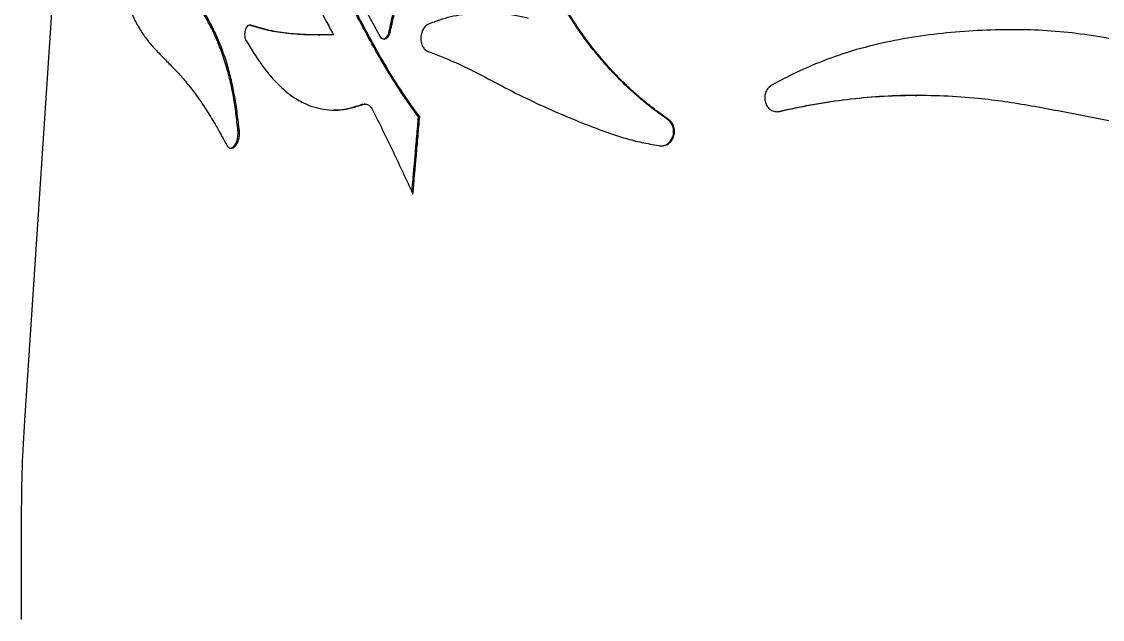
# Model space of a CAD drawing. Header units: millimetres. Extents: x 8 to 867, y 8 to 585.
# Drawn here: x 83.11 to 113.89, y 203.53 to 220.54 of the extents above; entities that cross this region are included whole.
import ezdxf

# ---------------------------------------------------------------- set-up
doc = ezdxf.new("R2010")
doc.units = ezdxf.units.MM
doc.layers.add('OUTLINE', color=7, linetype='Continuous', lineweight=25)

msp = doc.modelspace()

# ---------------------------------------------------------------- linework, layer by layer
at = {"layer": 'OUTLINE'}
for p, q in [((83.19737, 209.18313), (85.63893, 245.89283)), ((91.56649, 220.16004), (91.60851, 220.16004)), ((93.60283, 220.21826), (93.56722, 220.21826)), ((108.62267, 218.44324), (108.60825, 218.44324)), ((92.78719, 218.17739), (92.85924, 218.18756)), ((92.82382, 218.17739), (92.78719, 218.17739)), ((92.89605, 218.19078), (92.85188, 218.19078)), ((104.63604, 217.97723), (104.68155, 217.9842)), ((94.44763, 217.82957), (94.41344, 217.82957)), ((89.31224, 217.43523), (89.27043, 217.43523)), ((83.10919, 203.52876), (83.10919, 206.52875))]:
    msp.add_line(p, q, dxfattribs=at)
for points, knots in [([(94.41344, 217.82957), (94.24636, 218.05815), (93.91204, 218.51553), (93.4585, 219.24652), (93.03049, 219.99642), (92.58114, 220.8494), (92.09517, 221.78324), (91.56262, 222.77637), (91.00602, 223.77472), (90.43193, 224.77646), (89.86338, 225.8103), (89.33221, 226.85612), (88.83344, 227.90949), (88.3629, 228.96102), (87.91923, 230.00471), (87.49714, 231.02877), (87.23747, 231.68882), (87.10763, 232.01885)], [0, 0, 0, 0, 0.04976566, 0.09957957, 0.1494362, 0.19925993, 0.26595672, 0.33266534, 0.3993452, 0.4739831, 0.54862303, 0.62342045, 0.69821908, 0.77354293, 0.84886481, 0.92443289, 1, 1, 1, 1]), ([(94.44763, 217.82957), (94.28068, 218.05834), (93.94663, 218.51609), (93.49354, 219.24763), (93.06599, 219.99807), (92.61715, 220.8516), (92.13167, 221.78598), (91.59961, 222.77966), (91.04377, 223.77817), (90.47074, 224.77978), (89.90349, 225.81316), (89.37356, 226.85851), (88.87594, 227.91138), (88.40648, 228.96238), (87.96381, 230.00557), (87.54266, 231.02916), (87.28355, 231.68895), (87.154, 232.01885)], [0, 0, 0, 0, 0.0498037, 0.09965559, 0.14955017, 0.19941201, 0.26615897, 0.33291772, 0.39964777, 0.47424908, 0.54885241, 0.62361291, 0.69837437, 0.77365964, 0.84894315, 0.92447211, 1, 1, 1, 1]), ([(92.76298, 225.09284), (92.71973, 224.9432), (92.63317, 224.64378), (92.53296, 224.18071), (92.47027, 223.69253), (92.44243, 223.18721), (92.44173, 222.66922), (92.48218, 222.18045), (92.57319, 221.73505), (92.70153, 221.33718), (92.87112, 220.93767), (93.07723, 220.53623), (93.23301, 220.26051), (93.31092, 220.12261)], [0, 0, 0, 0, 0.08747212, 0.17503059, 0.26216608, 0.35744817, 0.45285029, 0.54774435, 0.63067195, 0.71413162, 0.79744546, 0.89869652, 1, 1, 1, 1]), ([(93.56722, 220.21826), (93.60261, 220.37283), (93.67336, 220.68181), (93.76045, 221.15597), (93.81341, 221.64076), (93.83513, 222.141), (93.81528, 222.64791), (93.75102, 223.16095), (93.64823, 223.66548), (93.51451, 224.16601), (93.35538, 224.65492), (93.23767, 224.97443), (93.17874, 225.13439)], [0, 0, 0, 0, 0.0924221, 0.18475049, 0.27926239, 0.37376098, 0.47395819, 0.57419492, 0.67889925, 0.78365475, 0.89168523, 1, 1, 1, 1]), ([(93.60283, 220.21826), (93.63818, 220.37284), (93.70886, 220.68185), (93.79585, 221.15603), (93.84875, 221.6408), (93.87048, 222.14126), (93.85065, 222.64864), (93.78634, 223.1624), (93.68347, 223.66766), (93.54984, 224.16813), (93.39112, 224.65628), (93.27395, 224.97488), (93.21529, 225.13439)], [0, 0, 0, 0, 0.09243512, 0.18477672, 0.27929696, 0.37380366, 0.47415358, 0.57454593, 0.67940931, 0.78432308, 0.89202197, 1, 1, 1, 1]), ([(89.31224, 217.43523), (89.29312, 217.59871), (89.25482, 217.92609), (89.18036, 218.40625), (89.08835, 218.87174), (88.96735, 219.33453), (88.81294, 219.7832), (88.62989, 220.21448), (88.42967, 220.60752), (88.18562, 221.01028), (87.90204, 221.41404), (87.58543, 221.81698), (87.27077, 222.17683), (86.96286, 222.49937), (86.71026, 222.75143), (86.50785, 222.94044), (86.34815, 223.05965), (86.18894, 223.13906), (86.0519, 223.16021), (85.93785, 223.14045), (85.87739, 223.12288), (85.84716, 223.1141)], [0, 0, 0, 0, 0.04646785, 0.09305385, 0.13951625, 0.1858155, 0.23882274, 0.29207854, 0.34540796, 0.39851526, 0.47458045, 0.55081302, 0.62720716, 0.70363085, 0.7798563, 0.82231468, 0.8649306, 0.90736777, 0.94958099, 0.97478444, 1, 1, 1, 1]), ([(89.27043, 217.43523), (89.25244, 217.5976), (89.21646, 217.92217), (89.14724, 218.40393), (89.04995, 218.86792), (88.92559, 219.32841), (88.77408, 219.77543), (88.59317, 220.20563), (88.39145, 220.59955), (88.16248, 220.97785), (87.91229, 221.33192), (87.64645, 221.66459), (87.38028, 221.9674), (87.12078, 222.25964), (86.86812, 222.53998), (86.6503, 222.76609), (86.46354, 222.937), (86.30384, 223.05206), (86.15116, 223.13638), (86.05149, 223.14514), (86.00538, 223.14919)], [0, 0, 0, 0, 0.04871495, 0.09738077, 0.14712308, 0.1968762, 0.25208726, 0.30730246, 0.36460901, 0.4219339, 0.48865836, 0.5554825, 0.62228396, 0.69023913, 0.75819988, 0.82611827, 0.87058371, 0.91503571, 0.96069726, 1, 1, 1, 1]), ([(85.76827, 222.74831), (85.78659, 222.60355), (85.82329, 222.31355), (85.8949, 221.90325), (85.98074, 221.51707), (86.09291, 221.13505), (86.2363, 220.76856), (86.41208, 220.41894), (86.60812, 220.11078), (86.82961, 219.83515), (87.07487, 219.57965), (87.33774, 219.31625), (87.60733, 219.03786), (87.88033, 218.7213), (88.15138, 218.35494), (88.42066, 217.94805), (88.685, 217.51005), (88.85637, 217.19528), (88.94199, 217.03802)], [0, 0, 0, 0, 0.04975321, 0.09966838, 0.14950739, 0.19915718, 0.26146906, 0.32400271, 0.38662869, 0.44906671, 0.51695789, 0.58490006, 0.65275737, 0.72053281, 0.79031045, 0.86021348, 0.93016159, 1, 1, 1, 1]), ([(101.51763, 217.74747), (101.3953, 217.83468), (101.15069, 218.00907), (100.79546, 218.2866), (100.4555, 218.58549), (100.11897, 218.90887), (99.78873, 219.25795), (99.46596, 219.63485), (99.1599, 220.02975), (98.86846, 220.44537), (98.59331, 220.88028), (98.33315, 221.33417), (98.09529, 221.80677), (97.94921, 222.13105), (97.87616, 222.29321)], [0, 0, 0, 0, 0.07741385, 0.15480483, 0.23268168, 0.31056128, 0.39496645, 0.47937256, 0.56447199, 0.64957215, 0.73681555, 0.82405891, 0.912014, 1, 1, 1, 1]), ([(101.54123, 217.74747), (101.41896, 217.83478), (101.17445, 218.00935), (100.81942, 218.2872), (100.47968, 218.58643), (100.14354, 218.91005), (99.81383, 219.25924), (99.49169, 219.63609), (99.18628, 220.03092), (98.89547, 220.44641), (98.62093, 220.88114), (98.36135, 221.33479), (98.12406, 221.80711), (97.97832, 222.13116), (97.90545, 222.29321)], [0, 0, 0, 0, 0.07747088, 0.15491887, 0.23285515, 0.31079403, 0.39517283, 0.47955152, 0.56462393, 0.64969747, 0.73691023, 0.82412289, 0.91204672, 1, 1, 1, 1]), ([(91.54146, 221.00646), (91.58056, 220.93268), (91.65877, 220.7851), (91.8072, 220.50538), (91.91698, 220.29843), (91.98723, 220.16599)], [0, 0, 0, 0, 0.264735012, 0.529471946, 1, 1, 1, 1]), ([(97.54462, 220.63032), (97.41404, 220.66024), (97.15237, 220.72021), (96.75961, 220.77178), (96.36773, 220.79292), (95.99856, 220.78016), (95.65267, 220.73922), (95.32952, 220.67463), (95.01013, 220.58587), (94.80221, 220.50536), (94.69825, 220.4651)], [0, 0, 0, 0, 0.13437375, 0.26926628, 0.40365419, 0.53866475, 0.65315476, 0.76764431, 0.88382091, 1, 1, 1, 1]), ([(89.63459, 220.43785), (89.61971, 220.44013), (89.58996, 220.44469), (89.54526, 220.41711), (89.50666, 220.36725), (89.47773, 220.29762), (89.46142, 220.21539), (89.46056, 220.12918), (89.47389, 220.05349), (89.49174, 220.01635), (89.49957, 220.00007)], [0, 0, 0, 0, 0.1242193, 0.24846068, 0.37270629, 0.49857775, 0.62804996, 0.76075627, 0.89513456, 1, 1, 1, 1]), ([(91.34481, 220.16329), (91.33286, 220.16322), (91.10725, 220.16191), (90.69945, 220.19487), (90.12221, 220.27509), (89.7697, 220.38351), (89.59301, 220.43785)], [0, 0, 0, 0, 0.01874447, 0.35359886, 0.67601349, 1, 1, 1, 1]), ([(91.98723, 220.16599), (91.77201, 220.16229), (91.34154, 220.15489), (90.73672, 220.19284), (90.16249, 220.27584), (89.81084, 220.38376), (89.63459, 220.43785)], [0, 0, 0, 0, 0.25478314, 0.50959736, 0.75420195, 1, 1, 1, 1]), ([(94.69825, 220.4651), (94.66802, 220.44809), (94.60757, 220.41407), (94.53665, 220.31575), (94.48949, 220.19399), (94.47251, 220.05657), (94.48936, 219.91961), (94.5391, 219.80191), (94.60808, 219.72396), (94.66076, 219.70108), (94.68225, 219.69175)], [0, 0, 0, 0, 0.1252661, 0.25043267, 0.37824807, 0.51053344, 0.64440812, 0.77887071, 0.90977673, 1, 1, 1, 1]), ([(93.31092, 220.12261), (93.3243, 220.10356), (93.35108, 220.06544), (93.4059, 220.03886), (93.46306, 220.04013), (93.5172, 220.0683), (93.56323, 220.11972), (93.59015, 220.17411), (93.60017, 220.20902), (93.60283, 220.21826)], [0, 0, 0, 0, 0.16209909, 0.32447994, 0.47966325, 0.63113824, 0.78457332, 0.94295931, 1, 1, 1, 1]), ([(93.39648, 220.04394), (93.40683, 220.04343), (93.43545, 220.04202), (93.48166, 220.0692), (93.52774, 220.11976), (93.55461, 220.17438), (93.5646, 220.20917), (93.56722, 220.21826)], [0, 0, 0, 0, 0.14197083, 0.39242223, 0.64598166, 0.90745866, 1, 1, 1, 1]), ([(119.9005, 217.65626), (119.69755, 217.80977), (119.29102, 218.11726), (118.63621, 218.51455), (117.95609, 218.86581), (117.18746, 219.18724), (116.33653, 219.48443), (115.40694, 219.76261), (114.46349, 219.98923), (113.51164, 220.1605), (112.5562, 220.27237), (111.58022, 220.31545), (110.58799, 220.30013), (109.58158, 220.23799), (108.58559, 220.11774), (107.60697, 219.93413), (106.71189, 219.69917), (105.90322, 219.41413), (105.17532, 219.09987), (104.70898, 218.85532), (104.47589, 218.7331)], [0, 0, 0, 0, 0.04616348, 0.09247025, 0.13879289, 0.18497781, 0.24356517, 0.30241391, 0.36134287, 0.42020718, 0.47890628, 0.53739348, 0.59966843, 0.66215245, 0.72464687, 0.78701348, 0.84918968, 0.89942617, 0.9497311, 1, 1, 1, 1]), ([(89.49957, 220.00007), (89.57757, 219.87193), (89.73359, 219.61564), (89.98436, 219.25031), (90.25492, 218.91122), (90.55103, 218.61233), (90.87343, 218.3624), (91.20322, 218.18344), (91.53419, 218.07206), (91.85927, 218.01769), (92.18572, 218.01425), (92.50835, 218.07533), (92.71859, 218.14335), (92.82382, 218.17739)], [0, 0, 0, 0, 0.09850404, 0.19702002, 0.29540247, 0.39499601, 0.4947783, 0.59420452, 0.67812591, 0.76225371, 0.84611107, 0.92297946, 1, 1, 1, 1]), ([(94.68225, 219.69175), (94.93542, 219.59407), (95.44181, 219.39868), (96.20557, 219.01741), (96.97771, 218.60436), (97.77768, 218.20597), (98.60884, 217.84286), (99.32328, 217.55461), (99.911, 217.34158), (100.36372, 217.19514), (100.83058, 217.08257), (101.15042, 217.02942), (101.31039, 217.00284)], [0, 0, 0, 0, 0.12376295, 0.24755349, 0.37230066, 0.49703083, 0.62182666, 0.74681065, 0.80982474, 0.87282869, 0.93639629, 1, 1, 1, 1]), ([(104.47589, 218.7331), (104.44075, 218.70789), (104.37048, 218.65748), (104.30077, 218.53998), (104.26731, 218.4064), (104.27574, 218.26686), (104.32691, 218.13926), (104.41433, 218.03992), (104.52575, 217.98195), (104.62583, 217.97031), (104.68279, 217.98092), (104.70044, 217.9842)], [0, 0, 0, 0, 0.117849281, 0.235683408, 0.354435069, 0.476178633, 0.598798164, 0.718978279, 0.836331598, 0.949272731, 1, 1, 1, 1]), ([(104.68155, 217.9842), (104.98029, 218.04874), (105.57792, 218.17784), (106.49375, 218.32034), (107.43192, 218.41051), (108.13831, 218.44787), (108.53579, 218.44), (108.60819, 218.43856)], [0, 0, 0, 0, 0.23478108, 0.46969151, 0.70437502, 0.94615211, 1, 1, 1, 1]), ([(104.70044, 217.9842), (104.99837, 218.04873), (105.59439, 218.17781), (106.50786, 218.31934), (107.44312, 218.41297), (108.3991, 218.45064), (109.37199, 218.436), (110.27751, 218.37299), (111.11112, 218.27074), (111.87211, 218.14792), (112.7618, 217.98096), (113.78243, 217.77628), (114.94388, 217.56014), (116.11863, 217.37976), (117.30904, 217.23717), (118.51061, 217.14845), (119.31509, 217.13326), (119.71735, 217.12566)], [0, 0, 0, 0, 0.06309639, 0.1262273, 0.18929734, 0.25427338, 0.31930708, 0.38428165, 0.43494212, 0.48563256, 0.53631416, 0.61282564, 0.68932883, 0.76652663, 0.84371731, 0.92185314, 1, 1, 1, 1]), ([(92.00211, 218.0261), (92.05531, 218.02465), (92.21002, 218.02043), (92.47334, 218.07757), (92.6825, 218.1441), (92.78719, 218.17739)], [0, 0, 0, 0, 0.2074389, 0.60333268, 1, 1, 1, 1]), ([(92.82382, 218.17739), (92.85322, 218.18463), (92.91203, 218.19909), (92.99756, 218.16526), (93.05741, 218.10786), (93.08403, 218.06093), (93.09264, 218.04576)], [0, 0, 0, 0, 0.28806372, 0.57625274, 0.86301679, 1, 1, 1, 1]), ([(93.09264, 218.04576), (93.19264, 217.8468), (93.39265, 217.44889), (93.78302, 216.64851), (94.06686, 216.03474), (94.25461, 215.62876)], [0, 0, 0, 0, 0.25292559, 0.50585141, 1, 1, 1, 1]), ([(94.22571, 215.69052), (94.25612, 216.03673), (94.30265, 216.56634), (94.3652, 217.27936), (94.39736, 217.64617), (94.41344, 217.82957)], [0, 0, 0, 0, 0.48556255, 0.74277999, 1, 1, 1, 1]), ([(94.25461, 215.62876), (94.28681, 215.99556), (94.3351, 216.54576), (94.39942, 217.27936), (94.43156, 217.64617), (94.44763, 217.82957)], [0, 0, 0, 0, 0.49999842, 0.74999799, 1, 1, 1, 1]), ([(101.28649, 217.00284), (101.3244, 217.00236), (101.40021, 217.00141), (101.50849, 217.05432), (101.59798, 217.14153), (101.65995, 217.25854), (101.68631, 217.39353), (101.67206, 217.53081), (101.6176, 217.65995), (101.55162, 217.71772), (101.51763, 217.74747)], [0, 0, 0, 0, 0.11917859, 0.23833783, 0.35814306, 0.48082282, 0.6066557, 0.73476298, 0.86336617, 1, 1, 1, 1]), ([(101.31039, 217.00284), (101.34819, 217.00236), (101.42379, 217.0014), (101.53179, 217.05415), (101.62111, 217.14114), (101.6831, 217.25795), (101.70962, 217.39293), (101.69555, 217.53037), (101.64121, 217.65976), (101.57521, 217.71766), (101.54123, 217.74747)], [0, 0, 0, 0, 0.11891964, 0.23781579, 0.35741696, 0.48003195, 0.60598369, 0.7343258, 0.86319484, 1, 1, 1, 1]), ([(88.94199, 217.03802), (88.95877, 217.01169), (88.9923, 216.95905), (89.06011, 216.92798), (89.13214, 216.93708), (89.20078, 216.99135), (89.25799, 217.08203), (89.29862, 217.19946), (89.31738, 217.32381), (89.31378, 217.40187), (89.31224, 217.43523)], [0, 0, 0, 0, 0.1264149, 0.2526923, 0.38262187, 0.51170998, 0.63491042, 0.76548851, 0.8997952, 1, 1, 1, 1]), ([(89.0375, 216.93753), (89.05505, 216.93799), (89.09651, 216.93909), (89.15911, 216.99248), (89.21637, 217.08231), (89.25698, 217.20025), (89.27559, 217.32434), (89.27197, 217.40213), (89.27043, 217.43523)], [0, 0, 0, 0, 0.13330723, 0.31504023, 0.48839497, 0.67189495, 0.86039609, 1, 1, 1, 1]), ([(83.10919, 206.52875), (83.11287, 206.97127), (83.12022, 207.8568), (83.17164, 208.74085), (83.19737, 209.18313)], [0, 0, 0, 0, 0.49972432, 1, 1, 1, 1])]:
    msp.add_open_spline(points, degree=3, knots=knots, dxfattribs=at)

doc.saveas('drawing.dxf')
